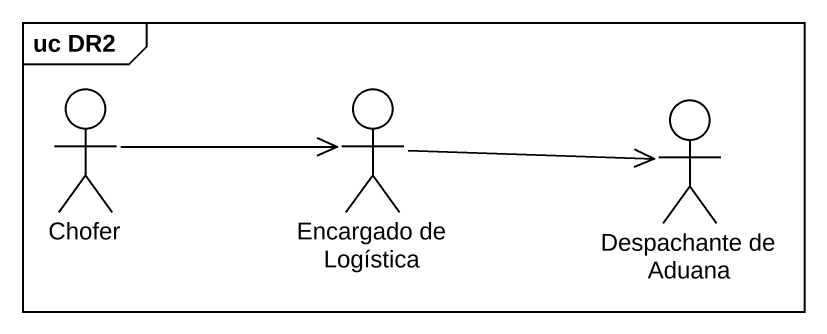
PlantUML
@startuml
mainframe uc DR2
actor Chofer
actor "Encargado de Logística" as Encargado_de_Logística
actor "Despachante de Aduana" as Despachante_de_Aduana
Chofer -right-> Encargado_de_Logística
Encargado_de_Logística -right-> Despachante_de_Aduana
@enduml
